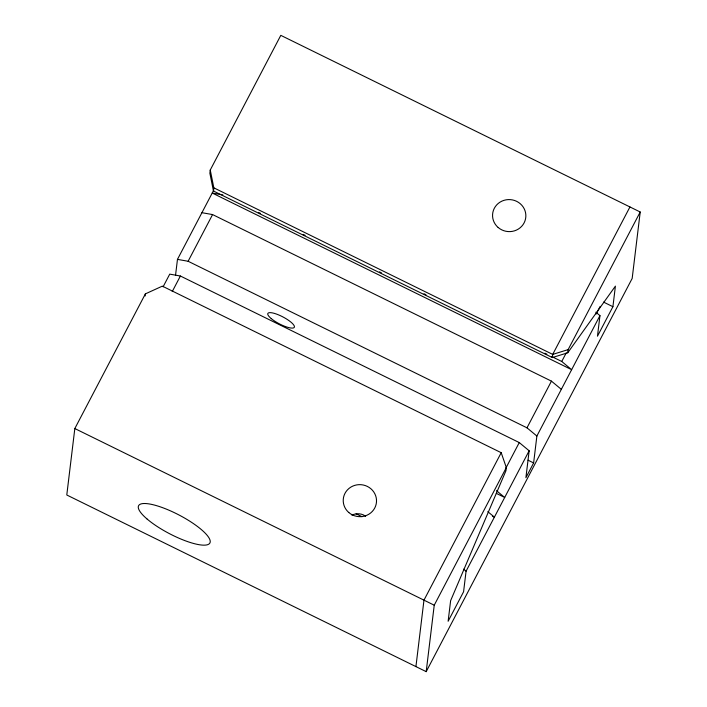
<?xml version="1.0" encoding="UTF-8"?>
<svg xmlns="http://www.w3.org/2000/svg" width="707" height="707" viewBox="0 0 707 707"><rect width="100%" height="100%" fill="white"/><g stroke="black" fill="none" stroke-linecap="round" stroke-linejoin="round"><path stroke-width="1.06" d="M163.114 286.777L169.742 274.13L180.391 276.013L519.265 442.573L529.154 450.783L466.072 571.194L463.58 591.768L448.132 621.259L450.624 600.685L505.947 470.747L506.327 467.583L501.21 452.701L162.336 286.141L145.377 293.873L74.827 428.548L66.785 494.997L426.197 671.65L632.173 278.452L640.215 212.003L280.803 35.35L210.253 170.016L209.873 173.18L213.452 191.014L552.326 357.565L567.739 352.784L615.408 286.132L612.916 306.697L597.468 336.187L599.96 315.622L595.842 312.202M145.121 295.986L145.377 293.873M175.513 275.518L177.466 259.381L213.744 190.139M213.452 191.014L213.832 187.841L210.253 170.016M415.928 666.604L423.97 600.155L501.21 452.701M426.197 671.65L434.239 605.201L506.327 467.583M529.154 450.783L525.902 477.676L533.626 462.935L536.878 436.033L599.96 315.622M552.326 357.565L552.706 354.401L629.946 206.957M567.739 352.784L568.128 349.62L640.215 212.003M172.243 291.576L180.391 276.013M177.466 259.381L188.115 261.263L212.577 214.575L551.451 381.135L561.34 389.345M506.018 467.857L519.265 442.573M536.878 436.033L526.989 427.823L551.451 381.135M222.873 194.911L212.224 193.029L571.636 369.681L561.747 361.471L566.254 352.873M596.169 314.023L600.155 306.405M351.865 515.094C356.24 513.096 361.825 513.229 365.66 516.313M568.128 349.62L552.706 354.401L213.832 187.841M201.928 212.692L212.577 214.575M603.584 302.11L612.916 306.697M258.55 212.445L260.53 213.417M303.135 234.362L305.115 235.334M379.429 271.859L381.409 272.84M424.023 293.776L426.003 294.748M544.903 353.191L546.882 354.172M551.84 356.602L561.747 361.471M188.115 261.263L526.989 427.823M528.023 460.177L533.626 462.935M496.287 493.345L504.692 497.472L496.455 490.631M492.417 516.163L494.396 517.135L487.803 511.656M356.107 513.795L362.055 516.72M74.827 428.548L434.239 605.201M463.598 569.144L466.072 571.194M348.807 512.531A16.668 16.014 6.9 0 0 376.186 504.038A16.668 16.014 6.9 0 0 354.622 485.409A16.668 16.014 6.9 0 0 348.807 512.531M146.915 518.876A40.228 10.481 27.6 0 0 208.141 544.487A40.228 10.481 27.6 0 0 167.594 509.632A40.228 10.481 27.6 0 0 146.915 518.876M271.276 318.627A14.944 3.897 27.6 0 0 293.829 327.765A14.944 3.897 27.6 0 0 278.09 314.686A14.944 3.897 27.6 0 0 271.276 318.627M498.135 227.468A16.668 16.014 6.9 0 0 525.522 218.976A16.668 16.014 6.9 0 0 503.958 200.346A16.668 16.014 6.9 0 0 498.135 227.468"/></g></svg>
